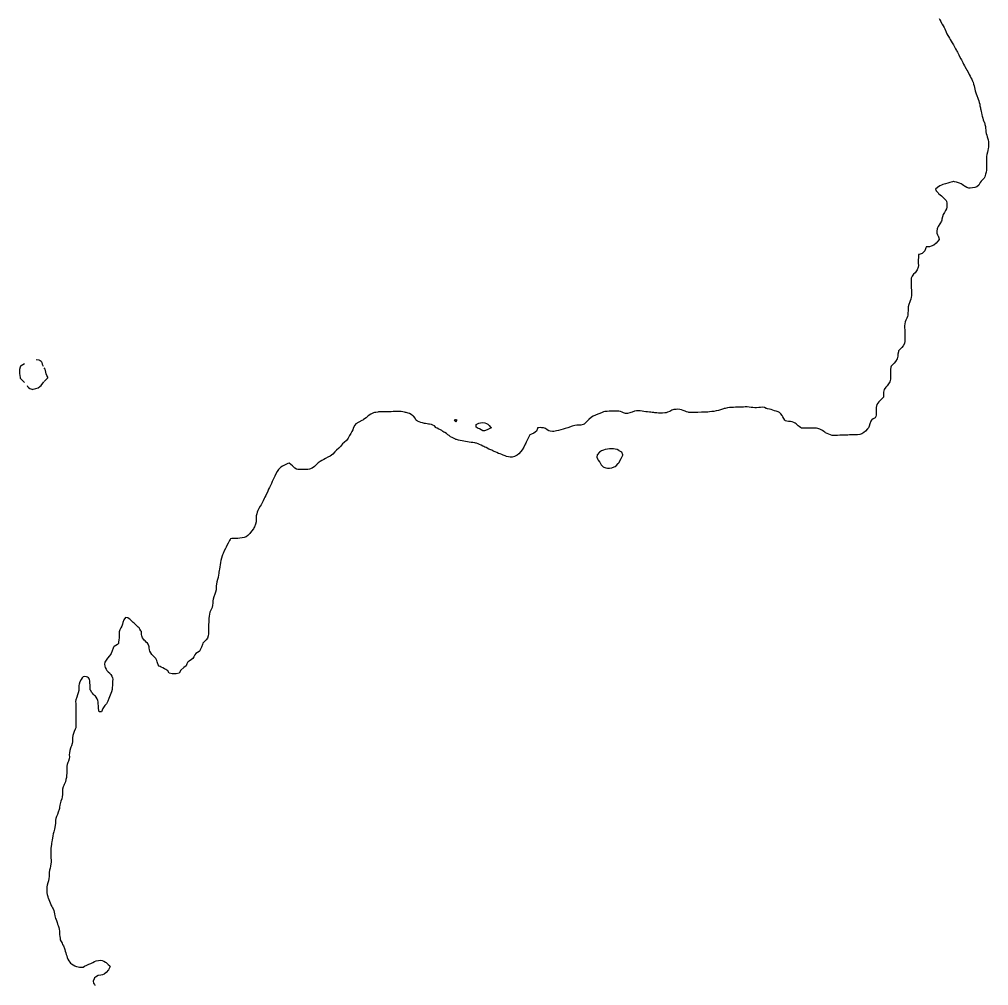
# Model space of a CAD drawing. Header units: inches. Extents: x 654597 to 662585, y 4606423 to 4617894.
# Drawn here: x 657450 to 660108, y 4606433 to 4609082 of the extents above; entities that cross this region are included whole.
import ezdxf

# ---------------------------------------------------------------- set-up
doc = ezdxf.new("R2010")
doc.units = ezdxf.units.IN
doc.header["$MEASUREMENT"] = 0
doc.layers.add('$DDT_AUDIT_GENERATED_(3E)', color=7, linetype='Continuous')

msp = doc.modelspace()

# ---------------------------------------------------------------- linework, layer by layer
at = {"layer": '$DDT_AUDIT_GENERATED_(3E)', "elevation": -150}
for points in [[(659973.2, 4609085.2), (659974.9, 4609080.8), (659976.9, 4609076.7), (659979.3, 4609072.1), (659980.2, 4609070.5), (659981.2, 4609068.9), (659984.1, 4609064.3), (659986.5, 4609059.9), (659988.3, 4609056.3), (659990.2, 4609051.9), (659991.1, 4609049.8), (659992, 4609047.7), (659994, 4609042.7), (659996.2, 4609038.5), (659998.4, 4609035), (660000.8, 4609031.3), (660002.2, 4609029.1), (660003.4, 4609027), (660006.1, 4609022.4), (660008.7, 4609018), (660010.3, 4609015.3), (660012, 4609012.4), (660013.7, 4609009.2), (660017.7, 4609001.8), (660020.1, 4608997.1), (660021.4, 4608994.8), (660022.8, 4608992.2), (660024.7, 4608988.5), (660026.5, 4608985.3), (660028.8, 4608980.9), (660032.4, 4608974.1), (660033.6, 4608971.9), (660035.7, 4608967.9), (660037.6, 4608964.3), (660039.9, 4608960), (660042.5, 4608955.2), (660043.4, 4608953.5), (660046.8, 4608947.2), (660048.8, 4608943.4), (660051.1, 4608939.2), (660054.4, 4608932.8), (660055.2, 4608931.3), (660057.8, 4608926.6), (660059.9, 4608922.5), (660062.1, 4608918.3), (660064.5, 4608913.4), (660065.3, 4608911.9), (660065.8, 4608910.3), (660067.3, 4608904.9), (660068.4, 4608900.6), (660069.7, 4608895.6), (660070.9, 4608890.9), (660071.9, 4608886.2), (660073.4, 4608881.2), (660074.4, 4608877.9), (660075.7, 4608874.1), (660076.8, 4608871.2), (660077.9, 4608868.7), (660079.9, 4608863.8), (660081.5, 4608859.2), (660082.7, 4608854.7), (660084, 4608849.5), (660084.7, 4608845.2), (660085.7, 4608839.7), (660086.2, 4608837.3), (660086.7, 4608834.7), (660087.6, 4608829.9), (660088.5, 4608826.3), (660089.6, 4608821), (660090.8, 4608816.6), (660092.2, 4608811.8), (660093.8, 4608807), (660094.7, 4608804.5), (660095.3, 4608802.9), (660096.8, 4608799.2), (660097.8, 4608796.8), (660098.4, 4608794.4), (660099.6, 4608788.9), (660100.3, 4608784.4), (660100.5, 4608778.9), (660100.9, 4608774.3), (660101.9, 4608769.2), (660103.1, 4608764.5), (660104.6, 4608760), (660106.4, 4608754.9), (660107.1, 4608751.7), (660107.7, 4608747), (660108.1, 4608744), (660108.2, 4608741.2), (660108.4, 4608735), (660108.3, 4608732.1), (660107.6, 4608728.8), (660106.3, 4608723.1), (660105, 4608718.4), (660103.3, 4608712.1), (660102.5, 4608706.2), (660102.4, 4608700.9), (660102.4, 4608695.6), (660102.5, 4608690.4), (660102.6, 4608685.2), (660102.8, 4608679.9), (660102.9, 4608674.8), (660102.6, 4608669.1), (660101.5, 4608663.3), (660100.1, 4608657.6), (660097.8, 4608650.8), (660096, 4608647.4), (660092.2, 4608643.3), (660087.9, 4608638.8), (660085.6, 4608635.3), (660081.4, 4608628.3), (660075.8, 4608623.3), (660070.2, 4608621.4), (660064.5, 4608620.2), (660058.2, 4608619.2), (660053.8, 4608619.2), (660048.8, 4608621.3), (660044.5, 4608624), (660042.1, 4608625.5), (660039.7, 4608627.3), (660036.3, 4608629.5), (660032.9, 4608631.1), (660028.4, 4608633.2), (660023.5, 4608635.2), (660019.9, 4608636.3), (660015.1, 4608637.4), (660012.6, 4608638), (660011.8, 4608638), (660009.1, 4608637.1), (660002.3, 4608635), (659996.7, 4608633.4), (659990.1, 4608631.4), (659983.2, 4608629.3), (659979.2, 4608628.1), (659974.6, 4608626.2), (659968.5, 4608621.6), (659962.8, 4608616.7), (659964.7, 4608612.1), (659968.5, 4608608.4), (659969.9, 4608606.8), (659971.2, 4608605.2), (659975.1, 4608601.5), (659979.2, 4608598.3), (659981.1, 4608596.7), (659982.9, 4608594.9), (659986.5, 4608591.5), (659990, 4608588.1), (659991.7, 4608586.2), (659992.7, 4608583.6), (659993.4, 4608578.2), (659993.7, 4608573.5), (659993.9, 4608567.9), (659993.3, 4608563.4), (659990.6, 4608558.6), (659987.2, 4608553), (659984.2, 4608547.3), (659981.9, 4608541.5), (659980.4, 4608534.4), (659980.1, 4608532.1), (659979, 4608529.6), (659974.9, 4608521.9), (659970.3, 4608514.4), (659968.5, 4608511.3), (659967.7, 4608508.4), (659966.1, 4608501.8), (659966.5, 4608496.5), (659968.6, 4608491.8), (659969.5, 4608490.2), (659970.2, 4608488.6), (659972.2, 4608483.6), (659972.5, 4608479), (659969.2, 4608474), (659964.3, 4608468.7), (659957.9, 4608463.4), (659950.9, 4608460.3), (659946.1, 4608459.2), (659939.5, 4608458.7), (659937.3, 4608458.5), (659937.1, 4608458.3), (659936.6, 4608456.1), (659933.7, 4608448.2), (659926.2, 4608440.6), (659918.2, 4608437.8), (659916, 4608437.4), (659916, 4608437.3), (659915.9, 4608435.1), (659915.7, 4608428.7), (659915.6, 4608424.4), (659915.5, 4608418.1), (659915.5, 4608413.8), (659915.7, 4608407.6), (659915.2, 4608403.3), (659912.3, 4608395.5), (659906.5, 4608387.9), (659902.7, 4608383.6), (659898.7, 4608378.2), (659896.3, 4608372.8), (659895.9, 4608366.3), (659896, 4608361.9), (659896.2, 4608351.4), (659896.4, 4608345.5), (659896.5, 4608341), (659896.6, 4608335.1), (659896.7, 4608330.5), (659896.8, 4608324.7), (659896.4, 4608320.4), (659894.9, 4608315.3), (659893.6, 4608311.2), (659892.2, 4608307.6), (659889.4, 4608300.7), (659888, 4608294.2), (659887.5, 4608289), (659887.4, 4608283.2), (659887.2, 4608278.1), (659886.5, 4608271.9), (659885.7, 4608267.8), (659883.9, 4608263), (659881.5, 4608258.1), (659879.6, 4608253.2), (659878.2, 4608247.5), (659878, 4608241.8), (659878.1, 4608236.7), (659878.2, 4608231.3), (659878.3, 4608226.2), (659878.4, 4608220.9), (659878.6, 4608215.7), (659878.7, 4608210.5), (659878.8, 4608205.3), (659878.9, 4608200.1), (659877.9, 4608194.2), (659874.2, 4608187.7), (659870.2, 4608182.8), (659864.2, 4608176.5), (659861.7, 4608173.5), (659860.8, 4608170.6), (659859.5, 4608164.2), (659859.1, 4608158.8), (659857.8, 4608152), (659853.3, 4608144.8), (659849.4, 4608140.2), (659843.3, 4608133.8), (659841.1, 4608131.4), (659840.6, 4608129), (659839.6, 4608122.5), (659839.4, 4608117.5), (659839.5, 4608111.7), (659839.5, 4608107.1), (659839.3, 4608101.1), (659839.2, 4608096.4), (659837.4, 4608088.8), (659832.3, 4608080.9), (659829.9, 4608078), (659826.4, 4608074.4), (659821.6, 4608067.8), (659820.1, 4608060.7), (659820, 4608057.9), (659820, 4608057), (659820.1, 4608053.8), (659820.2, 4608048.7), (659820.2, 4608047), (659818.1, 4608044.8), (659811.9, 4608038.4), (659807.6, 4608034), (659801.9, 4608026.1), (659800.2, 4608018.4), (659800.3, 4608013.9), (659800.4, 4608007.9), (659800.3, 4608003.3), (659799.9, 4607997), (659799.5, 4607993.6), (659797.5, 4607990.1), (659792.2, 4607987.1), (659788.5, 4607984.8), (659787, 4607983.7), (659785.8, 4607980.9), (659782.6, 4607973.6), (659780.6, 4607966.7), (659779.2, 4607962.9), (659776.1, 4607959.4), (659770.3, 4607953.4), (659766, 4607949.5), (659761.1, 4607946.4), (659755.4, 4607944), (659748.9, 4607943.6), (659744.2, 4607943.7), (659738.2, 4607943.7), (659733.4, 4607943.4), (659727.3, 4607943.2), (659722.5, 4607942.9), (659716.2, 4607942.6), (659711.6, 4607942.4), (659705.2, 4607942.2), (659700.8, 4607942.1), (659694.4, 4607941.8), (659691.2, 4607941.7), (659687.1, 4607941.5), (659682.6, 4607941.2), (659681.2, 4607941.3), (659679.6, 4607942), (659674.4, 4607943.7), (659670.3, 4607945), (659665.6, 4607947), (659661, 4607949.3), (659658.8, 4607950.9), (659656.5, 4607952.5), (659653, 4607955), (659649.5, 4607956.9), (659645.3, 4607959.1), (659640, 4607960.9), (659635.9, 4607961.5), (659629.9, 4607961.9), (659625.6, 4607962), (659619.3, 4607961.9), (659614.8, 4607961.7), (659608.6, 4607961.6), (659603.9, 4607961.4), (659597.9, 4607961.3), (659595, 4607961.8), (659592.6, 4607963.1), (659589, 4607965.8), (659585.7, 4607968.5), (659583.1, 4607970.8), (659580.5, 4607973.3), (659577.6, 4607975.6), (659574.4, 4607977.3), (659569.7, 4607978.7), (659564.7, 4607979.6), (659560, 4607980.3), (659554.6, 4607981.1), (659551.6, 4607982.1), (659549.3, 4607984), (659546.4, 4607987.9), (659544.2, 4607993), (659543.4, 4607994.8), (659542.2, 4607996.3), (659538.9, 4608000.6), (659535.3, 4608004.3), (659533.4, 4608005.8), (659531.1, 4608006.5), (659525.9, 4608008.2), (659521.4, 4608009.5), (659516.7, 4608010.9), (659511.7, 4608012.4), (659507.3, 4608013.3), (659501.9, 4608014.8), (659500.2, 4608015.3), (659498.5, 4608016), (659493.4, 4608017.9), (659488.7, 4608018.8), (659482.9, 4608018.5), (659477.9, 4608018.1), (659471.7, 4608017.6), (659467.1, 4608017.6), (659461.4, 4608018.1), (659456.8, 4608018.6), (659451.3, 4608019.1), (659446.5, 4608019.7), (659441.1, 4608019.7), (659435.9, 4608019.6), (659430.2, 4608019.4), (659425.1, 4608019.2), (659419.4, 4608019.1), (659414.3, 4608018.9), (659408.5, 4608018.7), (659403.4, 4608018.4), (659397.5, 4608018), (659392.2, 4608017.1), (659385.5, 4608015.8), (659383.1, 4608015.3), (659380.9, 4608014.5), (659373.5, 4608012), (659367.2, 4608010.3), (659361.2, 4608009), (659354.7, 4608007.6), (659349.6, 4608006.9), (659343, 4608006), (659338.6, 4608005.6), (659332.2, 4608005.5), (659327.8, 4608005.4), (659321.4, 4608005.2), (659310.6, 4608005), (659307.8, 4608004.9), (659304.4, 4608004.8), (659299.2, 4608004.7), (659295.5, 4608004.6), (659289.2, 4608004.5), (659286.6, 4608004.6), (659284.5, 4608005.2), (659279.6, 4608006.7), (659275.8, 4608008), (659271.1, 4608010.1), (659266.3, 4608012), (659261.9, 4608012.8), (659256.2, 4608013.4), (659251.6, 4608013.2), (659245.2, 4608012.5), (659239.5, 4608010.6), (659233.7, 4608007.8), (659227.6, 4608005.2), (659223.7, 4608003.8), (659220.2, 4608003.4), (659214, 4608002.9), (659209.1, 4608002.7), (659203.2, 4608002.7), (659198.7, 4608003.3), (659192.9, 4608004), (659189.8, 4608004.4), (659185.8, 4608004.9), (659182, 4608005.3), (659178.8, 4608005.6), (659172.8, 4608006.2), (659168.6, 4608006.8), (659163, 4608007.7), (659158.5, 4608008.7), (659153.1, 4608009), (659148.1, 4608009.1), (659142.6, 4608009.2), (659137, 4608008.5), (659130.4, 4608005.6), (659127.4, 4608004.2), (659124.5, 4608003.4), (659117.8, 4608001.6), (659112.2, 4608001.8), (659107.2, 4608003.8), (659105.5, 4608004.5), (659103.6, 4608005.3), (659098.8, 4608007.2), (659094.4, 4608008.4), (659089, 4608008.6), (659083.9, 4608008.4), (659078.2, 4608008.3), (659073.2, 4608008.2), (659067.4, 4608008.1), (659062.2, 4608007.8), (659055.9, 4608007), (659052.4, 4608006.2), (659048.6, 4608004.4), (659042.4, 4608001.6), (659036.7, 4607999.6), (659030.7, 4607997.5), (659024, 4607994.7), (659019, 4607991.4), (659012.2, 4607985.6), (659008, 4607981.5), (659001.9, 4607975.2), (658999.3, 4607972.8), (658996.8, 4607972), (658990.1, 4607970.3), (658984.7, 4607970), (658978.7, 4607969.9), (658973.5, 4607969.1), (658966.7, 4607967.1), (658959.3, 4607964.3), (658956.7, 4607963.1), (658954, 4607962.3), (658947.2, 4607960.5), (658941.5, 4607958.7), (658935.1, 4607956.8), (658928.4, 4607955.1), (658923.1, 4607954), (658916.3, 4607952.7), (658912.2, 4607952.5), (658906.3, 4607953.3), (658902.3, 4607954.3), (658897.3, 4607956.8), (658893.3, 4607960.5), (658890.8, 4607961.6), (658887.3, 4607962.5), (658883.4, 4607963), (658880, 4607963.1), (658873.6, 4607962.8), (658871.4, 4607962.7), (658871.3, 4607962.6), (658870.9, 4607960.4), (658868.3, 4607953.2), (658861.2, 4607947.8), (658854.4, 4607945.2), (658850.6, 4607943.5), (658849.1, 4607941.6), (658847.5, 4607938.3), (658843.9, 4607930.9), (658840.2, 4607923.3), (658838.8, 4607920.5), (658837.4, 4607917.6), (658833.5, 4607910), (658829.5, 4607902.3), (658825.9, 4607897.7), (658819.8, 4607891.5), (658815.4, 4607887.8), (658808.1, 4607883.9), (658801.5, 4607882.5), (658796.5, 4607882.6), (658791.3, 4607883.2), (658786.6, 4607884.1), (658782.2, 4607885.9), (658777, 4607887.9), (658775.1, 4607888.6), (658773.3, 4607889.3), (658768.5, 4607891.2), (658764.4, 4607892.4), (658759.7, 4607894.5), (658755, 4607896.7), (658752.2, 4607898), (658749.1, 4607899.5), (658745.8, 4607901.1), (658742.8, 4607902.4), (658738.1, 4607904.5), (658730.4, 4607908.2), (658726.8, 4607909.8), (658723.9, 4607911.2), (658721.3, 4607912.4), (658716.6, 4607914.7), (658712.1, 4607916.8), (658708.4, 4607918.4), (658703.8, 4607920.1), (658701.6, 4607920.9), (658699.3, 4607921.2), (658693.6, 4607922.1), (658689.1, 4607922.4), (658683.5, 4607923.2), (658679, 4607923.8), (658673.7, 4607924.8), (658669, 4607925.8), (658664.3, 4607926.9), (658659.1, 4607928.1), (658654.8, 4607929.2), (658649.3, 4607930.6), (658647.6, 4607931), (658646.1, 4607931.7), (658641.1, 4607934.1), (658636.9, 4607936.1), (658632.9, 4607938.3), (658628.8, 4607941.1), (658627.2, 4607942.5), (658625.6, 4607943.8), (658621.5, 4607947.3), (658616.6, 4607949.8), (658614.2, 4607951.1), (658611.8, 4607952.6), (658608.5, 4607955.2), (658604.9, 4607957.3), (658600.6, 4607959.3), (658595.6, 4607961.4), (658593.5, 4607962.2), (658592, 4607963.8), (658589, 4607967.8), (658584.5, 4607970.3), (658580.5, 4607971.6), (658574.7, 4607972.6), (658572, 4607973), (658568.7, 4607973.4), (658564.3, 4607974), (658561.1, 4607974.7), (658555.8, 4607976.3), (658551.4, 4607977.6), (658546.7, 4607979.1), (658541.9, 4607980.9), (658539.5, 4607982.4), (658537.8, 4607984.6), (658535.3, 4607989.2), (658532, 4607993.4), (658530.8, 4607994.7), (658529.4, 4607995.9), (658525.1, 4607999.2), (658520.3, 4608001.5), (658516.2, 4608002.8), (658510.7, 4608004.2), (658508.7, 4608004.7), (658506.6, 4608005.2), (658501.4, 4608006.3), (658497.1, 4608007), (658491.2, 4608007.1), (658486.5, 4608007.2), (658480.5, 4608007.1), (658475.7, 4608006.9), (658469.7, 4608006.8), (658465, 4608006.7), (658458.9, 4608006.6), (658454.2, 4608006.5), (658448.1, 4608006.3), (658443.5, 4608006.2), (658437.5, 4608006.1), (658435.4, 4608006), (658433.2, 4608005.8), (658427.9, 4608005), (658424.2, 4608004.3), (658421, 4608003.4), (658413.7, 4608000.4), (658406.9, 4607995.1), (658401.1, 4607990.3), (658394.1, 4607985.5), (658391.8, 4607983.9), (658389.5, 4607982.7), (658381.3, 4607978.5), (658373.3, 4607973.8), (658369.8, 4607969.6), (658366.7, 4607963.1), (658364.5, 4607957.1), (658362.4, 4607952.2), (658359.6, 4607947.4), (658355.9, 4607941.1), (658351.9, 4607934.3), (658350, 4607931.2), (658347.2, 4607928.3), (658340.7, 4607922.4), (658336.7, 4607918.3), (658331, 4607911.7), (658326.3, 4607906.9), (658320, 4607900.9), (658315.7, 4607896.5), (658310, 4607890.4), (658306.3, 4607887.2), (658302.3, 4607885.1), (658296, 4607881.8), (658289.9, 4607878.5), (658284.9, 4607875.8), (658279.7, 4607872.8), (658274.8, 4607870.1), (658270, 4607866.8), (658264.5, 4607861.5), (658259.7, 4607856.6), (658253, 4607851.7), (658246.1, 4607849.3), (658241.2, 4607848.6), (658234.8, 4607848), (658230.3, 4607847.9), (658224.2, 4607847.9), (658219.6, 4607848), (658213.5, 4607847.9), (658209.8, 4607848.8), (658205.4, 4607852.4), (658201.1, 4607856.2), (658199.9, 4607857.2), (658198.8, 4607858.3), (658194.5, 4607862.2), (658190, 4607865.9), (658186.1, 4607865.1), (658178.9, 4607860.7), (658172, 4607857.6), (658166.8, 4607854.5), (658160.4, 4607847.9), (658156.9, 4607842.5), (658153.9, 4607836.3), (658151, 4607830.2), (658146.5, 4607820.7), (658143.9, 4607815.1), (658141.3, 4607809.7), (658138.7, 4607804.3), (658136.1, 4607798.8), (658133.8, 4607794), (658131.5, 4607789.3), (658125.7, 4607777), (658123.7, 4607772.9), (658121.8, 4607768.9), (658118.5, 4607762.1), (658115.2, 4607755.2), (658113.1, 4607751.5), (658110.7, 4607747.5), (658107.1, 4607741.4), (658104.1, 4607735.5), (658102.3, 4607731.1), (658101.3, 4607727.2), (658099.9, 4607720.9), (658099.5, 4607715.3), (658099.5, 4607709.8), (658099.2, 4607704.6), (658097.8, 4607698.2), (658094.8, 4607690.9), (658093.6, 4607688.4), (658092, 4607686), (658086.9, 4607679), (658082.2, 4607673), (658077.2, 4607667.7), (658071.9, 4607663.7), (658066.4, 4607661.8), (658060.8, 4607660.6), (658054.5, 4607659.7), (658049.6, 4607659.4), (658043.6, 4607659.2), (658038.8, 4607659), (658032.8, 4607658.9), (658029.6, 4607658.4), (658028.2, 4607656.8), (658026.4, 4607653.3), (658022.7, 4607646.4), (658019.2, 4607639.7), (658017.3, 4607635.8), (658015.5, 4607632), (658012.1, 4607625), (658008.7, 4607617.8), (658007.4, 4607614.8), (658006.5, 4607611.9), (658004.2, 4607605), (658002.9, 4607598.9), (658001.7, 4607593.1), (658000.7, 4607586.9), (658000, 4607581.7), (657998.8, 4607575.2), (657998.1, 4607571.6), (657997.4, 4607567.2), (657996.8, 4607562.8), (657996.3, 4607559.3), (657995, 4607552.5), (657993.5, 4607547), (657991.9, 4607540.7), (657990.4, 4607534.4), (657989.8, 4607529.5), (657989.9, 4607523.7), (657989.5, 4607518.4), (657988.2, 4607511.9), (657987.4, 4607509), (657986.1, 4607506.1), (657983.1, 4607499.3), (657981.4, 4607493.3), (657980.5, 4607487.9), (657980.4, 4607482.2), (657980, 4607476.7), (657978.6, 4607470.3), (657977.4, 4607466.8), (657975.7, 4607462.9), (657972.9, 4607457), (657971.4, 4607451.6), (657970.4, 4607445.8), (657969.8, 4607439.9), (657969.6, 4607434.8), (657969.4, 4607429.3), (657969.2, 4607424.2), (657969.1, 4607418.6), (657968.9, 4607413.6), (657968.9, 4607407.9), (657969, 4607403), (657969.1, 4607397.4), (657968.4, 4607392.2), (657965.9, 4607385.9), (657962.4, 4607381.1), (657956.4, 4607374.8), (657953.7, 4607371.9), (657952.3, 4607368.7), (657949.6, 4607361.4), (657946.3, 4607353.9), (657945.1, 4607351), (657943.4, 4607349.4), (657939.1, 4607346.4), (657934.4, 4607343.5), (657931.5, 4607339.9), (657928.3, 4607334.9), (657925.8, 4607330.6), (657921.9, 4607327.7), (657916.1, 4607323.3), (657912.7, 4607320.8), (657911.3, 4607319), (657909.5, 4607315.4), (657907.2, 4607310), (657900.8, 4607305.9), (657892.9, 4607298), (657888.7, 4607289.8), (657880.2, 4607287.7), (657869.5, 4607287.7), (657861, 4607289.8), (657857.2, 4607296.6), (657851.8, 4607300.2), (657848, 4607301.6), (657844, 4607304.7), (657838.8, 4607306.7), (657836.2, 4607307.8), (657833.6, 4607309.1), (657830.6, 4607312.6), (657829.4, 4607318.1), (657828.4, 4607321.3), (657826.9, 4607324.7), (657825.7, 4607328), (657824.2, 4607330.4), (657820.5, 4607334.1), (657816.8, 4607337.6), (657815, 4607339.3), (657813.4, 4607341.1), (657810.3, 4607345.3), (657807.6, 4607350), (657806.7, 4607353.7), (657806.5, 4607359.8), (657806.2, 4607362.6), (657805.2, 4607365.1), (657803.2, 4607369.1), (657801.2, 4607372.2), (657798.2, 4607375.3), (657795.1, 4607378.2), (657792.7, 4607380.5), (657790.4, 4607382.9), (657787.9, 4607386.9), (657785.9, 4607391.9), (657785.2, 4607395.8), (657785, 4607401.9), (657784.7, 4607404.4), (657783.6, 4607406.4), (657780.9, 4607410.4), (657778.3, 4607414), (657775.9, 4607416.5), (657773.4, 4607418.8), (657770.3, 4607421.6), (657767.3, 4607424.5), (657764.9, 4607426.8), (657762.6, 4607428.9), (657759.4, 4607431.9), (657756.3, 4607435), (657754.1, 4607437.1), (657751.7, 4607439), (657747.3, 4607441.7), (657741.6, 4607442.8), (657736.6, 4607435.9), (657734, 4607428.6), (657732.6, 4607424.2), (657730.9, 4607419.1), (657728.7, 4607414.2), (657726.1, 4607409.2), (657724, 4607403.4), (657723.6, 4607397.2), (657723.6, 4607392.3), (657723.5, 4607386.6), (657723.2, 4607381.5), (657722.3, 4607375.2), (657721.7, 4607371.7), (657719.4, 4607368.8), (657714.4, 4607365.9), (657710.1, 4607363.4), (657708.2, 4607361.5), (657707.3, 4607358.4), (657704.9, 4607351.2), (657702.3, 4607344.3), (657700.4, 4607340.7), (657697.5, 4607337.4), (657691.6, 4607331), (657687.8, 4607325.8), (657684.8, 4607319.9), (657684, 4607314.6), (657684.3, 4607309.4), (657685.5, 4607305.1), (657687.8, 4607300.7), (657688.7, 4607298.8), (657690, 4607297.4), (657694, 4607293.4), (657698.1, 4607289.6), (657699.5, 4607288.2), (657700.8, 4607286.7), (657703.5, 4607282.2), (657705.4, 4607277.5), (657706.1, 4607273.1), (657705.9, 4607267.3), (657705.7, 4607262.2), (657705.5, 4607256.4), (657705, 4607251), (657704.4, 4607245.2), (657702.6, 4607239.1), (657700.9, 4607234.6), (657699, 4607229.6), (657697.4, 4607224.9), (657695.8, 4607220.7), (657692.7, 4607213.5), (657688.7, 4607205.8), (657684.4, 4607201.3), (657679.2, 4607192.8), (657675.5, 4607184.3), (657669.1, 4607184.3), (657666.9, 4607192.7), (657666.8, 4607201.1), (657666.6, 4607205.2), (657666.1, 4607211.1), (657665.4, 4607215), (657663.2, 4607219.9), (657661.1, 4607224.1), (657658.8, 4607226.8), (657656.2, 4607229.1), (657653.2, 4607231.9), (657650.3, 4607234.9), (657648.1, 4607238.1), (657646, 4607242), (657644.6, 4607244.2), (657644.2, 4607247), (657644, 4607252.9), (657643.9, 4607257.4), (657643.6, 4607263.3), (657643.1, 4607267.7), (657642.2, 4607273.3), (657639.6, 4607276.9), (657637, 4607278.6), (657634, 4607279.5), (657628.7, 4607280.4), (657624.7, 4607280), (657622.2, 4607276.9), (657619.5, 4607272.2), (657616.4, 4607266.2), (657614, 4607259.9), (657613, 4607256.5), (657612.9, 4607253.4), (657613, 4607247.3), (657612.8, 4607242.9), (657611.8, 4607236.2), (657610, 4607230.7), (657607.6, 4607224), (657605.2, 4607217), (657604.5, 4607212.4), (657604.7, 4607206.4), (657604.8, 4607201.9), (657605, 4607196.1), (657605.1, 4607191.5), (657605.1, 4607185.6), (657605.1, 4607180.9), (657605.1, 4607175), (657605, 4607170.3), (657604.8, 4607164.3), (657604.8, 4607159.7), (657604.8, 4607153.7), (657604.8, 4607149.2), (657605, 4607143.3), (657604.6, 4607139.8), (657602.8, 4607136), (657600.2, 4607130.1), (657598.4, 4607124.8), (657596.4, 4607118.7), (657595.6, 4607112.4), (657595.5, 4607107.6), (657595.5, 4607101.8), (657595, 4607096.8), (657592.9, 4607090.6), (657591.7, 4607087.5), (657590.6, 4607084.5), (657588.2, 4607077.6), (657587.2, 4607071.6), (657587.1, 4607066.3), (657587.2, 4607061), (657586.7, 4607055.2), (657585, 4607048.9), (657583.4, 4607044.7), (657581.7, 4607040), (657580.3, 4607035.3), (657580, 4607031.4), (657580, 4607025.4), (657580.1, 4607020.9), (657580.1, 4607014.9), (657579.7, 4607010.2), (657579, 4607003.9), (657577.9, 4606998.5), (657576.3, 4606991.9), (657573.4, 4606984.9), (657571.9, 4606981.7), (657570.7, 4606978.5), (657568.8, 4606972.4), (657568.3, 4606967.5), (657568.4, 4606961.8), (657568.3, 4606957), (657567.8, 4606950.9), (657566.4, 4606945.4), (657564.2, 4606939), (657562, 4606931.9), (657561.1, 4606928), (657560.5, 4606923), (657559.9, 4606919.2), (657559.1, 4606915.9), (657557, 4606908.7), (657554.4, 4606902.2), (657552.1, 4606896.9), (657550, 4606891.2), (657549, 4606887.4), (657548.8, 4606884.2), (657548.8, 4606878), (657548.5, 4606873.6), (657547.5, 4606867.1), (657546.3, 4606861.9), (657544.3, 4606855.4), (657542.9, 4606849.1), (657541.9, 4606843.7), (657540.9, 4606837.2), (657540.3, 4606832.9), (657539.3, 4606827.3), (657538.7, 4606824), (657538.2, 4606821.2), (657537.3, 4606814.7), (657536.9, 4606809.8), (657536.6, 4606803.7), (657536.6, 4606798.9), (657536.7, 4606793.1), (657536.7, 4606788.5), (657536.9, 4606782.6), (657537, 4606778), (657537, 4606772.1), (657536.6, 4606767.4), (657535.7, 4606761.1), (657534.4, 4606755.4), (657533.1, 4606749.6), (657532.2, 4606743.6), (657531.7, 4606738.5), (657531.6, 4606732.8), (657531, 4606727.4), (657529.7, 4606720.8), (657529, 4606717.9), (657528, 4606714.8), (657526.3, 4606708.7), (657525.5, 4606703.8), (657525.2, 4606698), (657525.2, 4606693), (657525.4, 4606687.5), (657526.3, 4606683), (657527.9, 4606677.6), (657528.4, 4606675.9), (657529, 4606674.3), (657531, 4606669.3), (657532.4, 4606665), (657534.2, 4606660.3), (657536.3, 4606655.6), (657537.6, 4606652.9), (657539.1, 4606649.9), (657541.1, 4606646.7), (657543, 4606643.8), (657544.7, 4606639.4), (657545.7, 4606634.3), (657546.6, 4606629.9), (657547.4, 4606624.4), (657548.2, 4606620.9), (657549.6, 4606617.1), (657550.8, 4606614.2), (657551.8, 4606611.6), (657553.6, 4606606.7), (657555.1, 4606602.2), (657556.6, 4606597.8), (657558, 4606592.6), (657559, 4606588.5), (657560.1, 4606582.8), (657560.4, 4606580.9), (657560.4, 4606578.6), (657560.6, 4606572.6), (657560.8, 4606568.7), (657561.6, 4606562.9), (657562.5, 4606559), (657564.9, 4606554.3), (657567.3, 4606549.9), (657568.9, 4606546.5), (657570.8, 4606542.5), (657572, 4606540.1), (657572.9, 4606537.7), (657574.5, 4606532.6), (657575.9, 4606528.2), (657577.4, 4606523.6), (657578.9, 4606518.6), (657580.1, 4606514.9), (657581.4, 4606510.1), (657582.1, 4606507.8), (657583.1, 4606506.1), (657586.1, 4606501.5), (657589, 4606497.3), (657590.8, 4606495.2), (657593, 4606493.4), (657597.4, 4606490.7), (657602, 4606487.6), (657604, 4606486.6), (657606.6, 4606485.9), (657611.2, 4606484.7), (657615.1, 4606484), (657621, 4606483.9), (657624.8, 4606484.2), (657629, 4606486.3), (657635, 4606489.4), (657640.9, 4606492), (657646.1, 4606494.1), (657651.7, 4606496.7), (657656.4, 4606499.2), (657661.1, 4606501.1), (657667, 4606502.6), (657673, 4606503.1), (657677.5, 4606502.6), (657681.9, 4606500.1), (657686.6, 4606497.4), (657688.1, 4606496.5), (657689.3, 4606495.4), (657693.6, 4606491.4), (657697.9, 4606487.3), (657699, 4606486.2), (657699, 4606486), (657698.2, 4606483.7), (657694.4, 4606476.2), (657688.4, 4606469.4), (657682.6, 4606465.2), (657678, 4606462.7), (657673.7, 4606462.1), (657666.6, 4606460.7), (657659, 4606456.6), (657656.5, 4606454.9), (657656.1, 4606454.5), (657655.3, 4606452.2), (657653, 4606445.3), (657653.3, 4606440.1), (657655.8, 4606436.3), (657657.4, 4606434.4), (657657.3, 4606433.4)], [(657464.5, 4608137.6), (657455, 4608132.6), (657454, 4608132.2), (657453.5, 4608131.5), (657452.7, 4608129), (657450.8, 4608122.2), (657450.2, 4608116.6), (657450.4, 4608111.1), (657451, 4608106.4), (657452.1, 4608101), (657452.8, 4608098.6), (657454.3, 4608096.6), (657457.6, 4608092.9), (657461.4, 4608089.7), (657463.4, 4608088.1), (657464.5, 4608087.4)], [(657496.4, 4608150.1), (657503.2, 4608148.6), (657507, 4608147.1), (657510, 4608145), (657511.6, 4608141.7), (657513.1, 4608137.4), (657515.8, 4608131.4)], [(657517.8, 4608089.5), (657527.2, 4608098.6), (657528.2, 4608099.5), (657528.4, 4608099.8), (657528.4, 4608099.8), (657527.8, 4608101.4), (657525.8, 4608106.5), (657524.1, 4608110.6), (657522.6, 4608115.1), (657521.9, 4608120.2), (657520.6, 4608123.6), (657517.8, 4608127.1)], [(657471.1, 4608078.7), (657472.2, 4608075.8), (657475.1, 4608073.1), (657479, 4608070.8), (657484.2, 4608068.7), (657485.8, 4608068.1), (657485.8, 4608068.1), (657488, 4608068.5), (657495.2, 4608070.1), (657501.3, 4608072.6), (657506.4, 4608075.5), (657509.7, 4608078.7), (657517.2, 4608088.6)]]:
    msp.add_lwpolyline(points, dxfattribs=at)
for points in [[(658650.7, 4607983.8), (658648.4, 4607984.5), (658646.2, 4607984.8), (658642.4, 4607983.7), (658644.8, 4607981.5), (658647.6, 4607978.8)], [(658744.3, 4607962.7), (658743.5, 4607962.1), (658740.5, 4607960.5), (658732.9, 4607957), (658725.4, 4607954.3), (658721.5, 4607954.3), (658716.9, 4607957.1), (658712.3, 4607959.5), (658708.3, 4607961), (658702.7, 4607964.4), (658703, 4607971.6), (658710, 4607975.2), (658715.3, 4607976.3), (658721.3, 4607977.4), (658726.5, 4607976.4), (658731.5, 4607974.4), (658733.3, 4607973.6), (658734.7, 4607972.4), (658738.7, 4607968.6), (658742.7, 4607964.8), (658744.1, 4607963.3)], [(659105.2, 4607888.8), (659102.1, 4607895.6), (659096.6, 4607898.5), (659095.2, 4607899.3), (659093.9, 4607900.3), (659089.4, 4607903.1), (659084.6, 4607904.4), (659079.7, 4607905.2), (659074.1, 4607905.3), (659068.8, 4607904.9), (659062.9, 4607904.2), (659056.7, 4607902.9), (659052.1, 4607901.7), (659047.1, 4607899.5), (659041, 4607895.8), (659034.6, 4607888.9), (659034, 4607882.2), (659035.3, 4607878), (659037.9, 4607873.7), (659041.1, 4607869.5), (659042.2, 4607868.1), (659043, 4607866.4), (659045.8, 4607861.5), (659049.2, 4607857.6), (659051.1, 4607855.8), (659053.5, 4607854.6), (659058.4, 4607852.9), (659063.5, 4607852.2), (659068.9, 4607852.4), (659074.8, 4607853.3), (659081.6, 4607855.3), (659084.6, 4607856.3), (659087.3, 4607858.7), (659092.3, 4607864.6), (659094.8, 4607867.5), (659096.4, 4607870.2), (659100.8, 4607878.2), (659104.8, 4607887.8)]]:
    msp.add_lwpolyline(points, close=True, dxfattribs=at)

doc.saveas('drawing.dxf')
